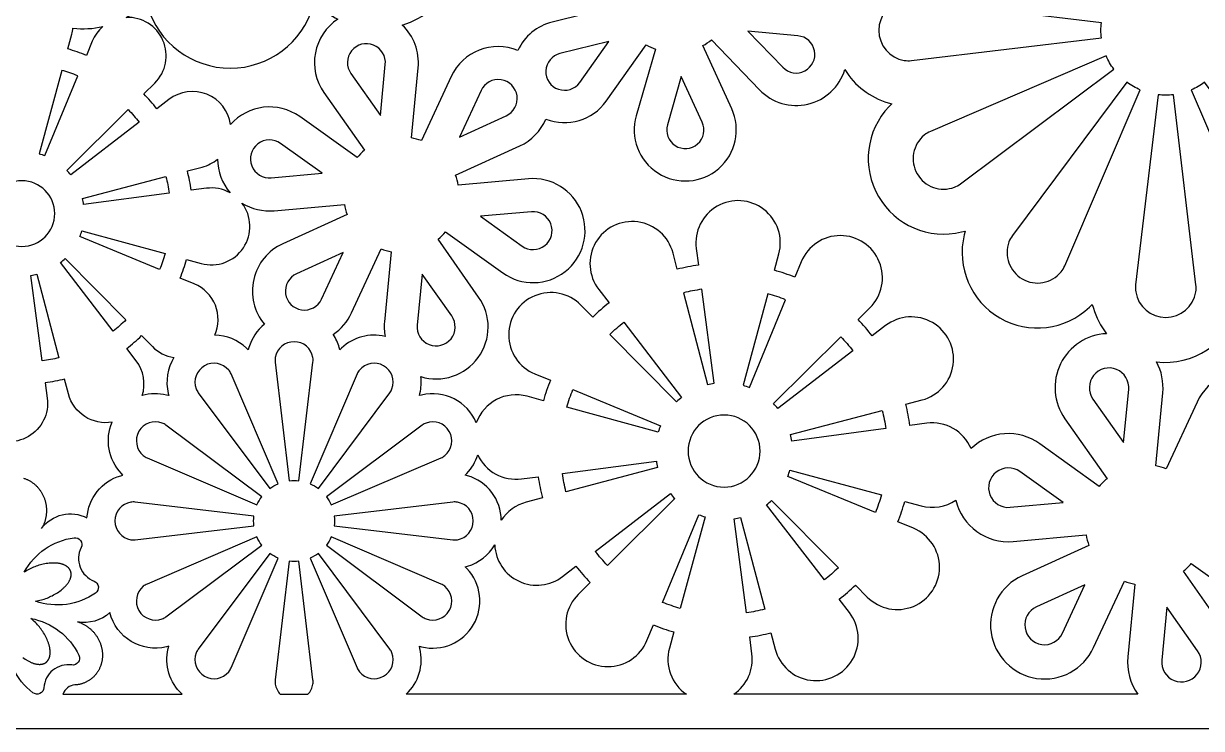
# Model space of a CAD drawing. Extents: x 222 to 1391, y 212 to 660.
# Drawn here: x 775.3 to 1119.4, y 212.5 to 418.3 of the extents above; entities that cross this region are included whole.
import ezdxf

# ---------------------------------------------------------------- set-up
doc = ezdxf.new("R2010")
doc.units = 0
doc.layers.add('LAYER_01', color=5, linetype='CONTINUOUS')

msp = doc.modelspace()

# ---------------------------------------------------------------- linework, layer by layer
at = {"layer": 'LAYER_01'}
msp.add_lwpolyline([(222.46, 212.46), (1391.29, 212.46), (1391.29, 659.75), (222.46, 659.75)], close=True, dxfattribs=at)
for points in [[(885.96, 417.87, 0.398147), (903.19, 448.01), (902.89, 449.24), (904.12, 448.94, 0.126045), (916.65, 449.09, 0.504946), (929.02, 428.52), (949.16, 426.61, 0.045299), (949.38, 423.62), (929.74, 418.75, 0.22909), (919.75, 410.46, 0.401343), (900.2, 402.8), (891.54, 384.12, 0.045299), (888.6, 384.92), (890.59, 405.42, 0.230316)], [(805.27, 420.1, 0.061084), (810.2, 423.77), (811.11, 424.65), (811.47, 423.43, 0.748967), (859.94, 423.43), (860.3, 424.65), (861.21, 423.77, 0.072208), (867.13, 419.57, 0.423296), (863.05, 398.15), (874.9, 381.3, 0.045299), (872.74, 379.15), (855.98, 391.13, 0.384777), (835.76, 388.81, 0.574892), (817.79, 396.15), (814.24, 393.42, 0.028815), (810.46, 397.75), (813.64, 400.9, 0.685109)], [(1090.19, 418.56), (1034.68, 425.16, 0.07087), (1032.61, 425.11, 0.847522), (1032.61, 407.54, 0.07087), (1034.68, 407.49), (1090.19, 414.09, -0.059227)], [(798.47, 417.44, 0.119291), (795.36, 413.17), (793.65, 409.02, 0.028815), (788.21, 410.88), (789.39, 415.21, 0.040004), (789.72, 416.97, 0.087383)], [(891.39, 315.2, 0.714539), (908.26, 338.45), (896.41, 355.3, 0.045299), (898.58, 357.45), (915.34, 345.48, 1.437059), (922.81, 372.95), (902.29, 371.12, 0.045299), (901.51, 374.06), (920.26, 382.59, 0.185981), (927.91, 390.38, 0.34369), (945.48, 395.63), (957.21, 412.12, 0.045299), (959.91, 410.82), (954.3, 391.38, 1.437059), (982.19, 393.45), (973.78, 411.85, 0.045299), (976.25, 413.54), (990.29, 398.96, 0.569698), (1015.26, 404.85, 0.18659), (1027.87, 395.18), (1028.93, 394.87), (1028.17, 394.07, 0.748967), (1049.31, 357.45), (1050.38, 357.71), (1050.12, 356.64, 0.748967), (1086.74, 335.5), (1087.54, 336.26), (1087.85, 335.2, 0.096224), (1091.71, 327.74, 0.591895), (1079.53, 302.9), (1091.84, 285.4, 0.045299), (1089.59, 283.16), (1072.18, 295.61, 0.360045), (1052.12, 294.18, 0.337281), (1039.15, 301.59), (1034.26, 300.94, 0.028815), (1033.04, 307.13), (1037.81, 308.39, 1.22196), (1027.15, 330.09), (1023.25, 327.09, 0.028815), (1019.1, 331.84), (1022.59, 335.31, 1.22196), (1002.52, 348.77), (1000.64, 344.22, 0.028815), (994.66, 346.26), (995.96, 351.01, 1.22196), (971.84, 352.64), (972.49, 347.76, 0.028815), (966.3, 346.54), (965.04, 351.3, 1.22196), (943.34, 340.65), (946.34, 336.74, 0.028815), (941.59, 332.59), (938.12, 336.09, 1.22196), (924.66, 316.01), (929.21, 314.13, 0.028815), (927.17, 308.16), (922.42, 309.46, 0.391878), (907.56, 301.71, 0.369721), (891.6, 309.81), (890.93, 309.65), (891.09, 310.32, 0.089685)], [(946.28, 413.1), (932.02, 409.56, 1.437059), (937.77, 401.12)], [(986.91, 416.12), (997.11, 405.53, 1.437059), (1001.54, 414.73)], [(879.55, 391.46), (880.99, 406.35, 1.437059), (870.94, 403.69)], [(1091.59, 408.86), (1040.22, 386.81, 0.07087), (1038.45, 385.74, 0.847522), (1047.23, 370.52, 0.07087), (1049.05, 371.51), (1093.83, 404.99, -0.059227)], [(779.86, 380.3, -0.024412), (781.54, 379.73), (791.17, 403.04, 0.028438), (786.5, 404.63)], [(967.47, 402.88), (963.4, 388.76, 1.437059), (973.58, 389.52)], [(902.65, 385.17), (916.27, 391.37, 1.437059), (908.95, 398.75)], [(1097.66, 401.16), (1064.18, 356.38, 0.07087), (1063.19, 354.56, 0.847522), (1078.41, 345.78, 0.07087), (1079.49, 347.55), (1101.53, 398.92, -0.059227)], [(1116.46, 398.92), (1138.5, 347.55, 0.07087), (1139.58, 345.78, 0.847522), (1154.79, 354.56, 0.07087), (1153.8, 356.38), (1120.33, 401.16, -0.059227)], [(1106.76, 397.52), (1100.16, 342.01, 0.07087), (1100.21, 339.94, 0.847522), (1117.78, 339.94, 0.07087), (1117.83, 342.01), (1111.23, 397.52, -0.059227)], [(809.1, 389.47), (789.11, 374.1, 0.024412), (787.94, 375.44), (805.85, 393.19, -0.028438)], [(862.55, 374.59), (850.38, 383.29, 1.437059), (847.65, 373.25)], [(831.97, 378.74, 0.178495), (835.62, 368.89, 0.160594), (828.71, 370.2), (824.27, 369.61, 0.028815), (823.16, 375.25), (827.49, 376.39, 0.114068)], [(817.84, 368.76), (792.85, 365.44, 0.024412), (792.5, 367.19), (816.89, 373.6, -0.028438)], [(848.51, 363.65), (869.02, 365.49, 0.045299), (869.8, 362.54), (851.05, 354.01, 0.494342), (845.65, 330.5, 0.151638), (841.14, 323.7), (840.94, 323.04), (840.45, 323.52, 0.188774), (831.17, 327.32, 0.422077), (825.19, 342.26), (821.05, 343.98, 0.028815), (822.91, 349.42), (827.23, 348.23, 0.718292), (839.1, 365.9, 0.163567)], [(908.77, 362.02), (920.94, 353.32, 1.437059), (923.67, 363.35)], [(815.06, 346.45), (791.75, 356.08, 0.024412), (792.33, 357.76), (816.66, 351.12, -0.028438)], [(868.66, 351.43), (855.04, 345.24, 1.437059), (862.37, 337.86)], [(871.11, 333.8), (879.78, 352.49, 0.045299), (882.72, 351.69), (880.73, 331.19, 0.070205), (880.91, 326.95, 0.254214), (868.23, 323.52), (867.73, 323.04), (867.54, 323.7, 0.077525), (865.73, 327.54, 0.138542)], [(801.5, 328.52), (786.13, 348.51, 0.024412), (787.46, 349.68), (805.21, 331.77, -0.028438)], [(780.78, 319.78), (777.47, 344.78, 0.024412), (779.21, 345.12), (785.63, 320.73, -0.028438)], [(891.77, 345.15), (890.32, 330.26, 1.437059), (900.38, 332.91)], [(973.42, 340.7, 0.028438), (968.11, 339.66), (975.15, 312.88, -0.024412), (977.06, 313.25)], [(985.5, 312.69, -0.024412), (987.35, 312.05), (997.92, 337.65, 0.028438), (992.79, 339.4)], [(950.68, 331.1), (967.56, 309.15, 0.024412), (966.09, 307.87), (946.6, 327.54, -0.028438)], [(817.58, 310.32), (817.75, 309.65), (817.08, 309.81, 0.130843), (810, 309.66, 0.243745), (808.18, 319.83), (805.44, 323.39, 0.028815), (809.77, 327.17), (812.93, 323.98, 0.161588), (819.24, 320.78, 0.200226)], [(855.73, 284.79), (859.85, 319.45, 0.07087), (859.82, 320.75, 0.847522), (848.85, 320.75, 0.07087), (848.82, 319.45), (852.94, 284.79, -0.059227)], [(1017.61, 322.75), (995.66, 305.87, 0.024412), (994.37, 307.34), (1014.04, 326.83, -0.028438)], [(849.68, 283.92), (835.92, 316, 0.07087), (835.24, 317.1, 0.847522), (825.74, 311.61, 0.07087), (826.36, 310.48), (847.26, 282.52, -0.059227)], [(861.42, 282.52), (882.31, 310.48, 0.07087), (882.93, 311.61, 0.847522), (873.43, 317.1, 0.07087), (872.76, 316), (859, 283.92, -0.059227)], [(1096.66, 295.95), (1098.17, 311.42, 1.437059), (1087.72, 308.66)], [(935.78, 311.42), (961.38, 300.84, 0.024412), (960.74, 299), (934.03, 306.29, -0.028438)], [(1027.21, 300.01), (999.76, 296.37, 0.024412), (999.38, 298.28), (1026.16, 305.33, -0.028438)], [(844.87, 280.13), (816.91, 301.03, 0.07087), (815.78, 301.65, 0.847522), (810.29, 292.15, 0.07087), (811.4, 291.48), (843.48, 277.72, -0.059227)], [(865.2, 277.72), (897.28, 291.48, 0.07087), (898.38, 292.15, 0.847522), (892.9, 301.65, 0.07087), (891.76, 301.03), (863.81, 280.13, -0.059227)], [(904.99, 286.26), (904.32, 286.45), (904.8, 286.95, 0.115736), (907.99, 292.36, 0.328009), (920.79, 285.34), (925.67, 285.98, 0.028815), (926.89, 279.79), (922.13, 278.54, 0.18861), (914.87, 273.24, 0.329168)], [(932.73, 286.92), (960.18, 290.56, 0.024412), (960.55, 288.64), (933.77, 281.6, -0.028438)], [(1024.15, 275.51), (998.56, 286.08, 0.024412), (999.19, 287.93), (1025.91, 280.64, -0.028438)], [(1079.01, 278.42), (1066.36, 287.46, 1.437059), (1063.52, 277.03)], [(942.33, 264.17), (964.28, 281.05, 0.024412), (965.56, 279.58), (945.89, 260.09, -0.028438)], [(987.45, 239.17, 0.028815), (993.64, 240.39), (994.89, 235.62, 1.22196), (1016.59, 246.28), (1013.59, 250.18, 0.028815), (1018.35, 254.33), (1021.81, 250.84, 1.22196), (1035.28, 270.91), (1030.73, 272.79, 0.028815), (1032.77, 278.77), (1037.52, 277.47, 0.218169), (1047.66, 279.14, 0.372947), (1064.42, 267.06), (1085.73, 268.97, 0.045299), (1086.54, 265.9), (1067.06, 257.04, 1.437059), (1087.9, 236.05), (1096.9, 255.46, 0.045299), (1099.96, 254.63), (1097.89, 233.33, 0.184662), (1100.88, 222.46), (982.8, 222.46, 0.283804), (988.1, 234.28)], [(1009.26, 255.82), (992.38, 277.77, 0.024412), (993.85, 279.06), (1013.34, 259.39, -0.028438)], [(842.6, 274.45), (807.94, 278.57, 0.07087), (806.65, 278.54, 0.847522), (806.65, 267.57, 0.07087), (807.94, 267.54), (842.6, 271.66, -0.059227)], [(866.08, 271.66), (900.74, 267.54, 0.07087), (902.03, 267.57, 0.847522), (902.03, 278.54, 0.07087), (900.74, 278.57), (866.08, 274.45, -0.059227)], [(962.01, 249.28), (972.59, 274.87, 0.024412), (974.43, 274.24), (967.14, 247.52, -0.028438)], [(986.51, 246.22), (982.87, 273.67, 0.024412), (984.79, 274.05), (991.83, 247.27, -0.028438)], [(795.9, 255.48, -0.600851), (796.31, 251.99, -0.240682), (778.77, 249.62), (779.21, 249.7), (779.65, 249.79), (780.08, 249.89), (780.51, 250), (780.94, 250.12), (781.35, 250.25), (781.76, 250.4), (782.15, 250.54), (782.54, 250.7), (782.92, 250.86), (783.31, 251.04), (783.7, 251.23), (784.08, 251.43), (784.46, 251.64), (784.84, 251.86), (785.21, 252.09), (785.57, 252.33), (785.92, 252.59), (786.26, 252.85), (786.59, 253.11), (786.75, 253.25), (786.9, 253.39), (787.05, 253.53), (787.2, 253.67), (787.34, 253.81), (787.48, 253.95), (787.61, 254.1), (787.74, 254.24), (787.87, 254.39), (787.98, 254.53), (788.1, 254.68), (788.2, 254.82), (788.31, 254.97), (788.4, 255.11), (788.49, 255.26), (788.58, 255.41), (788.66, 255.55), (788.74, 255.69), (788.8, 255.84), (788.87, 255.98), (788.93, 256.12), (788.98, 256.26), (789.02, 256.4), (789.07, 256.53), (789.08, 256.6), (789.1, 256.67), (789.12, 256.74), (789.13, 256.8), (789.14, 256.87), (789.16, 256.93), (789.17, 257), (789.17, 257.06), (789.18, 257.13), (789.19, 257.19), (789.19, 257.26), (789.2, 257.32), (789.2, 257.38), (789.2, 257.44), (789.2, 257.5), (789.2, 257.56), (789.2, 257.62), (789.19, 257.68), (789.19, 257.74), (789.18, 257.8), (789.17, 257.86), (789.17, 257.91), (789.16, 257.97), (789.15, 258.03), (789.13, 258.08), (789.12, 258.14), (789.11, 258.19), (789.09, 258.24), (789.08, 258.3), (789.06, 258.35), (789.04, 258.4), (789.02, 258.45), (789, 258.5), (788.98, 258.55), (788.96, 258.6), (788.93, 258.65), (788.91, 258.7), (788.88, 258.75), (788.86, 258.8), (788.83, 258.85), (788.8, 258.9), (788.77, 258.94), (788.74, 258.99), (788.7, 259.04), (788.67, 259.09), (788.63, 259.13), (788.59, 259.18), (788.56, 259.23), (788.52, 259.27), (788.48, 259.32), (788.43, 259.36), (788.39, 259.41), (788.34, 259.45), (788.3, 259.49), (788.25, 259.54), (788.2, 259.58), (788.15, 259.62), (788.1, 259.66), (788.05, 259.7), (787.99, 259.74), (787.94, 259.78), (787.88, 259.82), (787.82, 259.86), (787.76, 259.9), (787.64, 259.97), (787.52, 260.04), (787.38, 260.11), (787.25, 260.18), (787.1, 260.24), (786.96, 260.3), (786.8, 260.36), (786.65, 260.41), (786.49, 260.46), (786.32, 260.5), (786.15, 260.55), (785.98, 260.59), (785.8, 260.62), (785.62, 260.65), (785.43, 260.68), (785.24, 260.71), (785.05, 260.73), (784.86, 260.74), (784.66, 260.76), (784.46, 260.77), (784.25, 260.77), (784.05, 260.77), (783.84, 260.77), (783.63, 260.77), (783.21, 260.75), (782.78, 260.71), (782.35, 260.66), (781.92, 260.59), (781.49, 260.52), (781.06, 260.43), (780.64, 260.33), (780.22, 260.22), (779.81, 260.1), (779.4, 259.97), (779.01, 259.83), (778.62, 259.69), (778.23, 259.53), (777.83, 259.36), (777.44, 259.18), (777.04, 258.99), (776.65, 258.78), (776.26, 258.56), (775.87, 258.33), (775.5, 258.09, -0.240682), (790.07, 268.14, -0.600851), (792.11, 265.27, 0.44119)], [(843.48, 268.4), (811.4, 254.63, 0.07087), (810.29, 253.96, 0.847522), (815.78, 244.46, 0.07087), (816.91, 245.08), (844.87, 265.98, -0.059227)], [(863.81, 265.98), (891.76, 245.08, 0.07087), (892.9, 244.46, 0.847522), (898.38, 253.96, 0.07087), (897.28, 254.63), (865.2, 268.4, -0.059227)], [(932.78, 256.84), (936.69, 259.84, 0.028815), (940.84, 255.08), (937.34, 251.62, 1.22196), (957.42, 238.15), (959.3, 242.7, 0.028815), (965.27, 240.66), (963.97, 235.91, 0.320523), (968.94, 222.46), (887.09, 222.46, 0.27169), (891.09, 235.79), (890.93, 236.46), (891.6, 236.3, 0.748967), (904.8, 259.16), (904.32, 259.66), (904.99, 259.86, 0.189836), (912.95, 266.04, 0.606203)], [(847.26, 263.59), (826.36, 235.63, 0.07087), (825.74, 234.5, 0.847522), (835.24, 229.01, 0.07087), (835.92, 230.12), (849.68, 262.19, -0.059227)], [(859, 262.19), (872.76, 230.12, 0.07087), (873.43, 229.01, 0.847522), (882.93, 234.5, 0.07087), (882.31, 235.63), (861.42, 263.59, -0.059227)], [(858.38, 222.46, 0.148916), (859.82, 225.37, 0.07087), (859.85, 226.66), (855.73, 261.32, -0.059227), (852.94, 261.32), (848.82, 226.66, 0.07087), (848.85, 225.37, 0.148916), (850.29, 222.46)], [(1172.23, 256.68), (1175.97, 259.55, 0.028815), (1179.94, 255.01), (1176.59, 251.69, 1.22196), (1195.79, 238.82), (1197.59, 243.17, 0.028815), (1203.3, 241.22), (1202.06, 236.68, 0.392472), (1209.49, 222.46), (1126.31, 222.46, 0.322134), (1126.5, 240.88), (1114.19, 258.38, 0.045299), (1116.44, 260.62), (1133.85, 248.17, 0.514296), (1158.13, 256.48, 0.332)], [(1085.36, 254.36), (1071.2, 247.93, 1.437059), (1078.82, 240.26)], [(1109.36, 247.83), (1107.86, 232.36, 1.437059), (1118.31, 235.12)], [(791.09, 243.61), (791.27, 243.55), (791.46, 243.49), (791.64, 243.42), (791.82, 243.35), (792.01, 243.28), (792.19, 243.2), (792.37, 243.12), (792.55, 243.03), (792.73, 242.94), (792.91, 242.84), (793.09, 242.74), (793.27, 242.64), (793.45, 242.53), (793.63, 242.42), (793.8, 242.3), (793.98, 242.18), (794.15, 242.06), (794.32, 241.93), (794.49, 241.79), (794.65, 241.66), (794.82, 241.52), (794.98, 241.37), (795.14, 241.22), (795.29, 241.07), (795.45, 240.91), (795.6, 240.76), (795.75, 240.59), (795.89, 240.43), (796.03, 240.26), (796.17, 240.08), (796.3, 239.91), (796.43, 239.73), (796.56, 239.55), (796.68, 239.37), (796.8, 239.18), (796.91, 238.99), (797.02, 238.8), (797.13, 238.61), (797.23, 238.42), (797.33, 238.22), (797.42, 238.03), (797.51, 237.83), (797.59, 237.63), (797.67, 237.43), (797.75, 237.23), (797.82, 237.03), (797.88, 236.83), (797.95, 236.63), (798, 236.42), (798.06, 236.22), (798.1, 236.02), (798.15, 235.82), (798.19, 235.61), (798.22, 235.41), (798.25, 235.21), (798.28, 235.01), (798.3, 234.82), (798.32, 234.62), (798.33, 234.42), (798.34, 234.23), (798.35, 234.03), (798.35, 233.84), (798.35, 233.65), (798.34, 233.46), (798.33, 233.27), (798.32, 233.08), (798.3, 232.89), (798.28, 232.7), (798.25, 232.51), (798.22, 232.32), (798.19, 232.13), (798.15, 231.94), (798.11, 231.75), (798.06, 231.56), (798.01, 231.37), (797.95, 231.18), (797.89, 230.99), (797.83, 230.8), (797.76, 230.61), (797.69, 230.42), (797.61, 230.24), (797.53, 230.05), (797.44, 229.87), (797.35, 229.69), (797.25, 229.51), (797.15, 229.34), (797.05, 229.16), (796.94, 228.99), (796.83, 228.82), (796.71, 228.65), (796.59, 228.49), (796.47, 228.33), (796.34, 228.17), (796.21, 228.01), (796.07, 227.86), (795.93, 227.71), (795.79, 227.57), (795.64, 227.42), (795.49, 227.29), (795.33, 227.15), (795.18, 227.02), (795.02, 226.9), (794.86, 226.78), (794.69, 226.66), (794.52, 226.54), (794.35, 226.44), (794.18, 226.33), (794.01, 226.23), (793.83, 226.13), (793.66, 226.04), (793.48, 225.96), (793.3, 225.87), (793.11, 225.8), (792.93, 225.72), (792.75, 225.65), (792.56, 225.59), (792.37, 225.53), (792.19, 225.47), (792, 225.42), (791.81, 225.38), (791.63, 225.33), (791.44, 225.3), (791.25, 225.26), (791.06, 225.23), (790.88, 225.21), (790.69, 225.19), (790.51, 225.17), (790.32, 225.16, 0.310921), (786.82, 222.46), (821.59, 222.46, -0.27169), (817.58, 235.79), (817.75, 236.46), (817.08, 236.3, -0.411698), (800.49, 246.3, -0.238617)]]:
    msp.add_lwpolyline(points, format="xyb", close=True, dxfattribs=at)
for points in [[(1148.15, 299.69, 0.840972), (1118.13, 307.73), (1109.13, 288.32, 0.045299), (1106.07, 289.15), (1108.14, 310.45, 0.150196), (1106.28, 319.53, 0.367585), (1130.13, 335.2)], [(775.27, 285.53), (775.47, 285.47), (775.66, 285.41), (775.85, 285.34), (776.04, 285.27), (776.22, 285.19), (776.41, 285.11), (776.59, 285.02), (776.77, 284.93), (776.95, 284.84), (777.12, 284.75), (777.29, 284.65), (777.46, 284.54), (777.63, 284.44), (777.79, 284.33), (777.95, 284.21), (778.11, 284.1), (778.26, 283.98), (778.41, 283.86), (778.56, 283.73), (778.71, 283.61), (778.85, 283.48), (778.98, 283.35), (779.12, 283.21), (779.25, 283.08), (779.38, 282.94), (779.51, 282.8), (779.63, 282.65), (779.76, 282.5), (779.88, 282.34), (780, 282.18), (780.12, 282.02), (780.23, 281.86), (780.34, 281.69), (780.45, 281.52), (780.56, 281.34), (780.66, 281.16), (780.76, 280.98), (780.86, 280.8), (780.95, 280.61), (781.04, 280.42), (781.13, 280.22), (781.21, 280.03), (781.29, 279.83), (781.37, 279.63), (781.44, 279.42), (781.51, 279.22), (781.57, 279.01), (781.63, 278.8), (781.68, 278.59), (781.73, 278.37), (781.78, 278.16), (781.82, 277.94), (781.86, 277.73), (781.89, 277.51), (781.92, 277.29), (781.94, 277.07), (781.96, 276.85), (781.98, 276.63), (781.99, 276.41), (781.99, 276.19), (781.99, 275.97), (781.99, 275.75), (781.98, 275.53), (781.97, 275.32), (781.95, 275.1), (781.93, 274.88), (781.9, 274.67), (781.87, 274.46), (781.83, 274.24), (781.79, 274.03), (781.75, 273.83), (781.7, 273.62), (781.65, 273.42), (781.6, 273.21), (781.54, 273.01), (781.48, 272.82), (781.41, 272.62), (781.34, 272.43), (781.27, 272.24), (781.19, 272.05), (781.11, 271.87), (781.03, 271.69), (780.94, 271.51), (780.85, 271.34), (780.76, 271.17), (780.67, 271), (780.57, 270.83, -0.374199), (793.83, 273.94, -0.315141), (803.69, 286.26), (804.35, 286.45), (803.88, 286.95, -0.301616), (801.21, 301.92, -0.389812), (788.42, 310.13), (787.27, 314.47, -0.028815), (781.63, 313.36), (782.22, 308.91, -1.22196), (760.26, 310.39)], [(775.06, 233.21), (775.41, 232.95), (775.76, 232.71), (776.12, 232.48), (776.3, 232.37), (776.48, 232.27), (776.66, 232.17), (776.84, 232.07), (777.01, 231.98), (777.19, 231.89), (777.37, 231.81), (777.55, 231.73), (777.72, 231.66), (777.9, 231.59), (778.07, 231.53), (778.24, 231.47), (778.41, 231.42), (778.58, 231.37), (778.75, 231.33), (778.91, 231.3), (779.08, 231.26), (779.24, 231.24), (779.39, 231.22), (779.55, 231.2), (779.7, 231.19), (779.85, 231.18), (779.99, 231.18), (780.14, 231.18), (780.21, 231.19), (780.28, 231.19), (780.35, 231.2), (780.41, 231.2), (780.48, 231.21), (780.55, 231.22), (780.61, 231.23), (780.68, 231.24), (780.74, 231.26), (780.8, 231.27), (780.86, 231.28), (780.92, 231.3), (780.98, 231.32), (781.04, 231.34), (781.1, 231.35), (781.16, 231.37), (781.21, 231.4), (781.27, 231.42), (781.32, 231.44), (781.38, 231.46), (781.43, 231.49), (781.48, 231.51), (781.53, 231.54), (781.58, 231.57), (781.63, 231.6), (781.68, 231.63), (781.73, 231.66), (781.77, 231.69), (781.82, 231.72), (781.86, 231.75), (781.9, 231.78), (781.95, 231.82), (781.99, 231.85), (782.03, 231.89), (782.07, 231.92), (782.11, 231.96), (782.15, 232), (782.19, 232.04), (782.23, 232.08), (782.27, 232.12), (782.3, 232.17), (782.34, 232.21), (782.37, 232.26), (782.41, 232.3), (782.44, 232.35), (782.48, 232.4), (782.51, 232.45), (782.54, 232.5), (782.57, 232.55), (782.6, 232.6), (782.63, 232.66), (782.66, 232.71), (782.69, 232.77), (782.72, 232.83), (782.74, 232.89), (782.77, 232.95), (782.79, 233.01), (782.82, 233.07), (782.84, 233.13), (782.86, 233.19), (782.88, 233.26), (782.9, 233.33), (782.92, 233.39), (782.94, 233.46), (782.97, 233.6), (783, 233.74), (783.02, 233.89), (783.04, 234.04), (783.06, 234.19), (783.07, 234.35), (783.07, 234.52), (783.08, 234.68), (783.07, 234.85), (783.07, 235.02), (783.05, 235.2), (783.04, 235.37), (783.02, 235.55), (782.99, 235.74), (782.96, 235.92), (782.93, 236.11), (782.89, 236.3), (782.84, 236.49), (782.79, 236.68), (782.74, 236.87), (782.68, 237.07), (782.62, 237.26), (782.56, 237.46), (782.49, 237.66), (782.33, 238.05), (782.17, 238.45), (781.99, 238.84), (781.79, 239.23), (781.59, 239.62), (781.37, 240), (781.14, 240.37), (780.91, 240.73), (780.67, 241.09), (780.42, 241.43), (780.17, 241.77), (779.91, 242.09), (779.64, 242.42), (779.36, 242.74), (779.06, 243.06), (778.75, 243.38), (778.44, 243.69), (778.11, 243.99), (777.77, 244.29), (777.43, 244.57, -0.240682), (791.48, 233.81, -0.600851), (789.39, 230.99, 0.44119), (781.25, 224.36, -0.600851), (778.05, 222.89, -0.240682), (770.38, 238.84)]]:
    msp.add_lwpolyline(points, format="xyb", dxfattribs=at)
at = {"layer": 'LAYER_01', "extrusion": (0, 0, -1)}
for centre, radius in [((-774.82, 362.8), 9.58), ((-979.97, 293.46), 10.52)]:
    msp.add_circle(centre, radius, dxfattribs=at)

doc.saveas('drawing.dxf')
